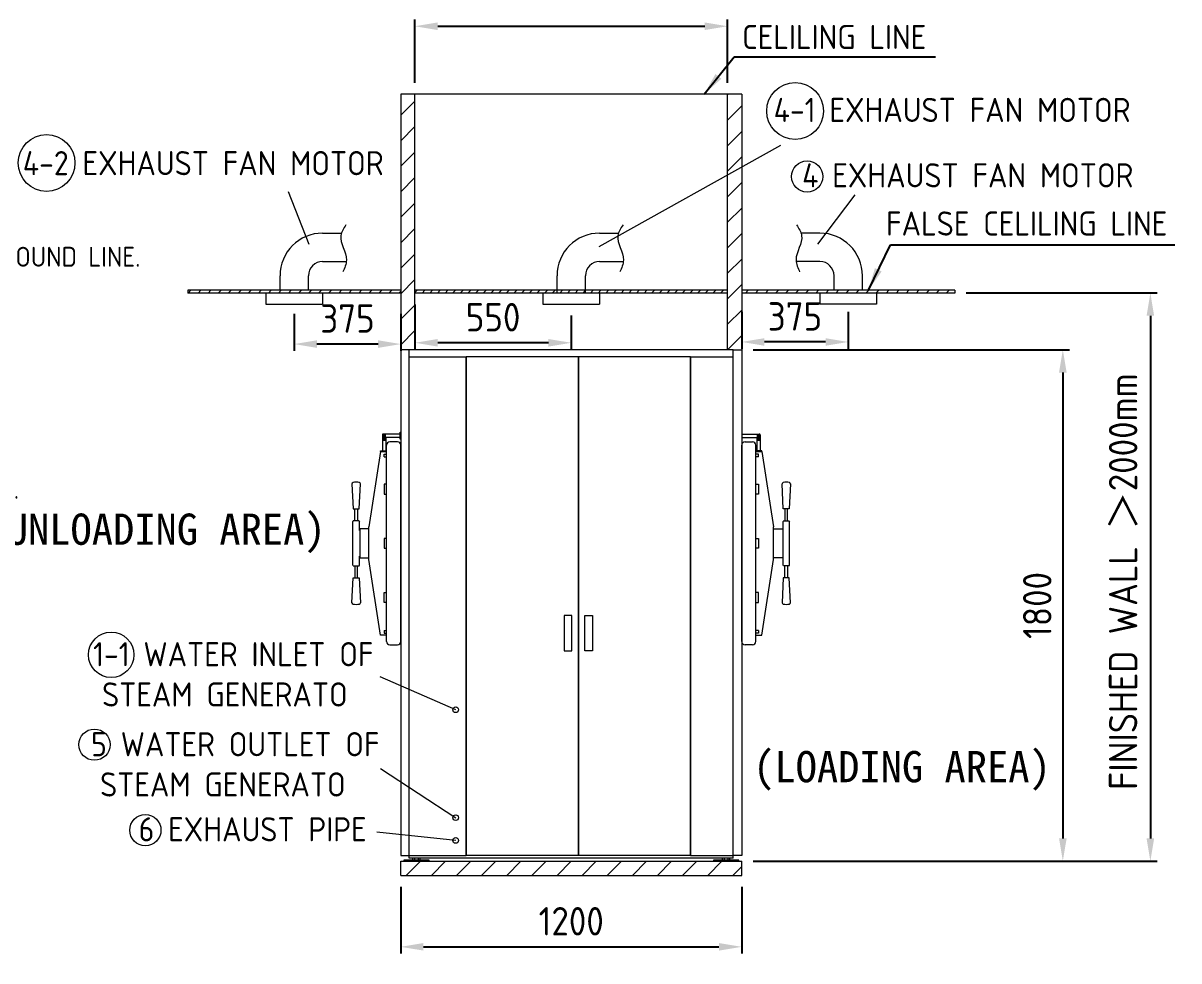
# Model space of a CAD drawing. Header units: millimetres. Extents: x 0 to 80449, y -23917 to 9476.
# Drawn here: x 4497 to 8565, y 2350 to 5651 of the extents above; entities that cross this region are included whole.
import ezdxf

# ---------------------------------------------------------------- set-up
doc = ezdxf.new("R2010")
doc.units = ezdxf.units.MM
doc.linetypes.add('CENTER2', pattern=[28.575, 19.05, -3.175, 3.175, -3.175])
doc.linetypes.add('HIDDEN', pattern=[9.525, 6.35, -3.175])
doc.layers.get('0').update_dxf_attribs({"lineweight": 15})
for name, color, linetype, lineweight in [('D', 3, 'Continuous', 13), ('H', 2, 'HIDDEN', 15), ('S', 4, 'Continuous', 15)]:
    doc.layers.add(name, color=color, linetype=linetype, lineweight=lineweight)
doc.styles.get("Standard").update_dxf_attribs({"font": 'KAIU.TTF'})
doc.styles.add('STU25', font='isocp2.shx')
doc.dimstyles.new('STU25', dxfattribs={"dimscale": 40, "dimtxt": 2.5, "dimasz": 2, "dimexe": 0.6, "dimexo": 1, "dimgap": 1, "dimtad": 1, "dimdsep": 46, "dimtxsty": 'STU25', "dimcen": 2, "dimazin": 2, "dimtfac": 1, "dimtmove": 0, "dimatfit": 3, "dimfxl": 0, "dimtolj": 1, "dimtzin": 0, "dimarcsym": 0})
doc.dimstyles.new('STU25$7', dxfattribs={"dimscale": 40, "dimtxt": 2.5, "dimasz": 2, "dimexe": 1.25, "dimexo": 0.625, "dimgap": 1, "dimtad": 1, "dimdec": 4, "dimdsep": 46, "dimtxsty": 'STU25', "dimcen": 2.5, "dimazin": 2, "dimtfac": 1, "dimtdec": 4, "dimtmove": 0, "dimatfit": 3, "dimfxl": 0, "dimtolj": 1, "dimtzin": 0, "dimarcsym": 0})
pattern_1 = [(45, (-15083.72, -4088.474), (-44.90128, 44.90128), [])]

# ---------------------------------------------------------------- blocks, each defined once
blk = doc.blocks.new('*D3')
at = {"layer": 'D', "color": 0, "lineweight": -2}
for p, q in [((5826.2, 2611), (5826.2, 2375.3)), ((7026.2, 2611), (7026.2, 2375.3)), ((5906.2, 2399.3), (6946.2, 2399.3))]:
    blk.add_line(p, q, dxfattribs=at)
at = {"layer": 'D', "color": 0}
for points in [[(5906.2, 2412.6), (5906.2, 2386), (5826.2, 2399.3)], [(6946.2, 2412.6), (6946.2, 2386), (7026.2, 2399.3)]]:
    blk.add_solid(points, dxfattribs=at)
at = {"layer": 'Defpoints', "color": 0}
for p in [(5826.2, 2651), (7026.2, 2651), (7026.2, 2399.3)]:
    blk.add_point(p, dxfattribs=at)
at = {"layer": 'D', "color": 0, "insert": (6426.2, 2489.3), "char_height": 100, "attachment_point": 5, "style": 'STU25'}
blk.add_mtext('\\A1;1200', dxfattribs=at)
blk = doc.blocks.new('*D4')
at = {"layer": 'D', "color": 0, "lineweight": -2}
for p, q in [((5876.2, 4661), (5876.2, 4501.7)), ((6426.2, 4621.8), (6426.2, 4501.7)), ((6346.2, 4525.7), (5956.2, 4525.7))]:
    blk.add_line(p, q, dxfattribs=at)
at = {"layer": 'D', "color": 0}
for points in [[(5956.2, 4539), (5956.2, 4512.4), (5876.2, 4525.7)], [(6346.2, 4539), (6346.2, 4512.4), (6426.2, 4525.7)]]:
    blk.add_solid(points, dxfattribs=at)
at = {"layer": 'Defpoints', "color": 0}
for p in [(5876.2, 4701), (6426.2, 4661.8), (5876.2, 4525.7)]:
    blk.add_point(p, dxfattribs=at)
at = {"layer": 'D', "color": 0, "insert": (6151.2, 4615.7), "char_height": 100, "attachment_point": 5, "style": 'STU25'}
blk.add_mtext('\\A1;550', dxfattribs=at)
blk = doc.blocks.new('*D5')
at = {"layer": 'D', "color": 0, "linetype": 'Continuous', "lineweight": -2}
for p, q in [((5451.2, 4627.1), (5451.2, 4497.1)), ((5826.2, 4627.1), (5826.2, 4497.1)), ((5746.2, 4521.1), (5531.2, 4521.1))]:
    blk.add_line(p, q, dxfattribs=at)
at = {"layer": 'D', "color": 0, "linetype": 'Continuous'}
for points in [[(5531.2, 4534.5), (5531.2, 4507.8), (5451.2, 4521.1)], [(5746.2, 4534.5), (5746.2, 4507.8), (5826.2, 4521.1)]]:
    blk.add_solid(points, dxfattribs=at)
at = {"layer": 'Defpoints', "color": 0, "linetype": 'Continuous'}
for p in [(5451.2, 4667.1), (5826.2, 4667.1), (5451.2, 4521.1)]:
    blk.add_point(p, dxfattribs=at)
at = {"layer": 'D', "color": 0, "linetype": 'Continuous', "insert": (5638.7, 4611.1), "char_height": 100, "attachment_point": 5, "style": 'STU25'}
blk.add_mtext('\\A1;375', dxfattribs=at)
blk = doc.blocks.new('*D9')
at = {"layer": 'D', "color": 0, "lineweight": -2}
for p, q in [((7066.2, 4501), (8180.5, 4501)), ((8156.5, 4421), (8156.5, 2781)), ((7066.2, 2701), (8180.5, 2701))]:
    blk.add_line(p, q, dxfattribs=at)
at = {"layer": 'D', "color": 0}
for points in [[(8143.2, 4421), (8169.9, 4421), (8156.5, 4501)], [(8143.2, 2781), (8169.9, 2781), (8156.5, 2701)]]:
    blk.add_solid(points, dxfattribs=at)
at = {"layer": 'Defpoints', "color": 0}
for p in [(7026.2, 4501), (7026.2, 2701), (8156.5, 2701)]:
    blk.add_point(p, dxfattribs=at)
at = {"layer": 'D', "color": 0, "insert": (8066.5, 3601), "char_height": 100, "attachment_point": 5, "rotation": 90, "style": 'STU25'}
blk.add_mtext('\\A1;1800', dxfattribs=at)
blk = doc.blocks.new('*D20')
at = {"layer": 'D', "color": 0, "linetype": 'Continuous', "lineweight": -2}
for p, q in [((7026.2, 4634.6), (7026.2, 4504.6)), ((7401.2, 4634.6), (7401.2, 4504.6)), ((7321.2, 4528.6), (7106.2, 4528.6))]:
    blk.add_line(p, q, dxfattribs=at)
at = {"layer": 'D', "color": 0, "linetype": 'Continuous'}
for points in [[(7106.2, 4541.9), (7106.2, 4515.2), (7026.2, 4528.6)], [(7321.2, 4541.9), (7321.2, 4515.2), (7401.2, 4528.6)]]:
    blk.add_solid(points, dxfattribs=at)
at = {"layer": 'Defpoints', "color": 0, "linetype": 'Continuous'}
for p in [(7026.2, 4674.6), (7401.2, 4674.6), (7026.2, 4528.6)]:
    blk.add_point(p, dxfattribs=at)
at = {"layer": 'D', "color": 0, "linetype": 'Continuous', "insert": (7213.7, 4618.6), "char_height": 100, "attachment_point": 5, "style": 'STU25'}
blk.add_mtext('\\A1;375', dxfattribs=at)
blk = doc.blocks.new('*D21')
at = {"layer": 'D', "color": 0, "lineweight": -2}
for p, q in [((7816.2, 4701), (8488.6, 4701)), ((8464.6, 4621), (8464.6, 2781)), ((7066.2, 2701), (8488.6, 2701))]:
    blk.add_line(p, q, dxfattribs=at)
at = {"layer": 'D', "color": 0}
for points in [[(8451.3, 4621), (8477.9, 4621), (8464.6, 4701)], [(8451.3, 2781), (8477.9, 2781), (8464.6, 2701)]]:
    blk.add_solid(points, dxfattribs=at)
at = {"layer": 'Defpoints', "color": 0}
for p in [(7776.2, 4701), (7026.2, 2701), (8464.6, 2701)]:
    blk.add_point(p, dxfattribs=at)
at = {"layer": 'D', "color": 0, "insert": (8318.7, 2951.6), "char_height": 100, "attachment_point": 1, "rotation": 90, "style": 'STU25'}
blk.add_mtext('\\A1;{\\Fisocp2.shx;FINISHED WALL \\f新細明體|b0|i0|c136|p16;＞\\Fisocp2.shx;2000mm}', dxfattribs=at)
blk = doc.blocks.new('*D24')
at = {"layer": 'D', "color": 0, "lineweight": -2}
for p, q in [((5876.2, 5441), (5876.2, 5664)), ((6976.2, 5441), (6976.2, 5664)), ((5956.2, 5640), (6896.2, 5640))]:
    blk.add_line(p, q, dxfattribs=at)
at = {"layer": 'D', "color": 0}
for points in [[(5956.2, 5653.3), (5956.2, 5626.6), (5876.2, 5640)], [(6896.2, 5653.3), (6896.2, 5626.6), (6976.2, 5640)]]:
    blk.add_solid(points, dxfattribs=at)
at = {"layer": 'Defpoints', "color": 0}
for p in [(6976.2, 5640), (5876.2, 5401), (6976.2, 5401)]:
    blk.add_point(p, dxfattribs=at)
at = {"layer": 'D', "color": 0, "insert": (6426.2, 5735), "char_height": 100, "attachment_point": 5, "style": 'STU25'}
blk.add_mtext('\\A1;{\\Fisocp2.shx;1100(STERILIZE SPACE)}', dxfattribs=at)

msp = doc.modelspace()

# ---------------------------------------------------------------- hatches: boundary and pattern name
at = {"layer": 'H', "ltscale": 5}
h = msp.add_hatch(dxfattribs=at)
h.set_pattern_fill('ANSI31', color=256, scale=20, style=0)
h.set_pattern_definition(pattern_1)
h.paths.add_polyline_path([(5826.236, 5400.952), (5876.236, 5400.952), (5876.236, 4500.952), (5826.236, 4500.952)])
edge = h.paths.add_edge_path(flags=16)
edge.add_line((5856.236, 4500.952), (5826.236, 4500.952))
h = msp.add_hatch(dxfattribs=at)
h.set_pattern_fill('ANSI31', color=256, scale=20, style=0)
h.set_pattern_definition(pattern_1)
h.paths.add_polyline_path([(6976.236, 4500.952), (7026.236, 4500.952), (7026.236, 5400.952), (6976.236, 5400.952)])
edge = h.paths.add_edge_path()
edge.add_line((6996.236, 4500.952), (7026.236, 4500.952))
at = {"layer": 'H'}
h = msp.add_hatch(dxfattribs=at)
h.set_pattern_fill('ANSI31', color=256, scale=200, style=0)
h.set_pattern_definition([(45, (224087.146, 23033.722), (-17.6776695, 17.6776695), [])])
h.paths.add_polyline_path([(5826.236, 4710.952), (5076.236, 4710.952), (5076.236, 4700.952), (5826.236, 4700.952)])
h = msp.add_hatch(dxfattribs=at)
h.set_pattern_fill('ANSI31', color=256, scale=6, style=0)
h.set_pattern_definition([(45, (-15083.72, -4187.474), (-13.470384, 13.470384), [])])
h.paths.add_polyline_path([(5876.236, 4700.952), (5876.236, 4710.952), (6976.236, 4710.952), (6976.236, 4700.952)])
h = msp.add_hatch(dxfattribs=at)
h.set_pattern_fill('ANSI31', color=256, scale=200, style=0)
h.set_pattern_definition([(45, (224387.146, 23033.722), (-17.6776695, 17.6776695), [])])
h.paths.add_polyline_path([(7026.236, 4710.952), (7776.236, 4710.952), (7776.236, 4700.952), (7026.236, 4700.952)])
at = {"layer": 'H', "ltscale": 5}
h = msp.add_hatch(dxfattribs=at)
h.set_pattern_fill('ANSI31', color=256, scale=500, style=0)
h.set_pattern_definition([(45, (224017.83, 10989.025), (-44.194174, 44.194174), [])])
h.paths.add_polyline_path([(7026.236, 2650.952), (7026.236, 2700.952), (5826.236, 2700.952), (5826.236, 2650.952)])

# ---------------------------------------------------------------- linework, layer by layer
at = {"linetype": 'Continuous'}
for p, q in [((5551.236, 4911.7), (5617.156, 4911.7)), ((6526.236, 4911.7), (6592.156, 4911.7)), ((7301.236, 4911.7), (7235.316, 4911.7)), ((5551.236, 4811.7), (5634.53, 4811.7)), ((6526.236, 4811.7), (6609.53, 4811.7)), ((7301.236, 4811.7), (7217.942, 4811.7)), ((5401.236, 4710.952), (5401.236, 4761.7)), ((5501.236, 4710.952), (5501.236, 4761.7)), ((6376.236, 4700.952), (6376.236, 4761.7)), ((6476.236, 4700.952), (6476.236, 4761.7)), ((7351.236, 4710.952), (7351.236, 4761.7)), ((7451.236, 4710.952), (7451.236, 4761.7)), ((5351.236, 4700.952), (5351.236, 4661.808)), ((5551.236, 4700.952), (5551.236, 4661.808)), ((6326.236, 4700.952), (6326.236, 4661.808)), ((6526.236, 4700.952), (6526.236, 4661.808)), ((7301.236, 4700.952), (7301.236, 4661.808)), ((7501.236, 4700.952), (7501.236, 4661.808)), ((5351.236, 4661.808), (5551.236, 4661.808)), ((6326.236, 4661.808), (6526.236, 4661.808)), ((7501.236, 4661.808), (7301.236, 4661.808)), ((5654.236, 4028.739), (5658.736, 3941.739)), ((5679.736, 3941.739), (5684.236, 4028.739)), ((7172.736, 3941.739), (7168.236, 4028.739)), ((7198.236, 4028.739), (7193.736, 3941.739)), ((5658.736, 3941.739), (5679.736, 3941.739)), ((5664.486, 3898.502), (5664.486, 3941.739)), ((5673.986, 3941.739), (5673.986, 3898.502)), ((7193.736, 3941.739), (7172.736, 3941.739)), ((7178.486, 3941.739), (7178.486, 3898.502)), ((7187.986, 3898.502), (7187.986, 3941.739)), ((5664.486, 3741.002), (5664.486, 3697.764)), ((5673.986, 3697.764), (5673.986, 3741.002)), ((7178.486, 3697.764), (7178.486, 3741.002)), ((7187.986, 3741.002), (7187.986, 3697.764)), ((5654.236, 3610.764), (5658.736, 3697.764)), ((5658.736, 3697.764), (5679.736, 3697.764)), ((5679.736, 3697.764), (5684.236, 3610.764)), ((7172.736, 3697.764), (7168.236, 3610.764)), ((7193.736, 3697.764), (7172.736, 3697.764)), ((7198.236, 3610.764), (7193.736, 3697.764)), ((5925.736, 2703.952), (5836.736, 2703.952)), ((5836.736, 2703.952), (5836.736, 2700.952)), ((5836.736, 2700.952), (5925.736, 2700.952)), ((5894.515, 2710.952), (5867.957, 2710.952)), ((5867.957, 2710.952), (5867.957, 2703.952)), ((5874.596, 2710.952), (5874.596, 2703.952)), ((5887.875, 2710.952), (5887.875, 2703.952)), ((5894.515, 2703.952), (5894.515, 2710.952)), ((5925.736, 2700.952), (5925.736, 2703.952)), ((7015.736, 2703.952), (6926.736, 2703.952)), ((6926.736, 2703.952), (6926.736, 2700.952)), ((6926.736, 2700.952), (7015.736, 2700.952)), ((6984.515, 2710.952), (6957.957, 2710.952)), ((6957.957, 2710.952), (6957.957, 2703.952)), ((6964.596, 2710.952), (6964.596, 2703.952)), ((6977.875, 2710.952), (6977.875, 2703.952)), ((6984.515, 2703.952), (6984.515, 2710.952)), ((7015.736, 2700.952), (7015.736, 2703.952))]:
    msp.add_line(p, q, dxfattribs=at)
for p, q in [((5856.236, 4500.952), (5826.236, 4500.952)), ((5826.236, 4500.952), (5826.236, 3400.952)), ((5856.236, 4475.952), (5856.236, 4500.952)), ((6996.236, 4500.952), (5856.236, 4500.952)), ((5856.236, 2720.952), (5856.236, 4475.952)), ((5856.236, 4475.952), (6056.236, 4475.952)), ((6056.236, 2720.952), (6056.236, 4475.952)), ((6450.736, 4475.952), (6056.736, 4475.952)), ((6056.736, 4475.952), (6056.736, 2720.952)), ((6450.736, 4475.952), (6450.736, 2720.952)), ((6845.736, 4475.952), (6451.736, 4475.952)), ((6451.736, 4475.952), (6451.736, 2720.952)), ((6845.736, 4475.952), (6845.736, 2720.952)), ((6846.236, 2720.952), (6846.236, 4475.952)), ((6846.236, 4475.952), (6996.236, 4475.952)), ((6996.236, 4475.952), (6996.236, 4500.952)), ((6996.236, 4500.952), (7026.236, 4500.952)), ((6996.236, 2720.952), (6996.236, 4475.952)), ((7026.236, 4500.952), (7026.236, 3400.952)), ((5761.544, 4201.451), (5761.544, 4145.451)), ((5824.236, 4192.451), (5761.544, 4192.451)), ((5824.236, 4204.451), (5764.544, 4204.451)), ((5773.544, 4192.451), (5773.544, 4145.451)), ((5824.236, 4185.951), (5824.236, 4210.951)), ((5824.236, 4210.951), (5826.236, 4210.951)), ((5826.236, 4210.951), (5826.236, 4185.951)), ((7026.236, 4210.951), (7026.236, 4185.951)), ((7028.236, 4210.951), (7026.236, 4210.951)), ((7028.236, 4185.951), (7028.236, 4210.951)), ((7028.236, 4204.451), (7087.927, 4204.451)), ((7028.236, 4192.451), (7090.927, 4192.451)), ((7078.927, 4192.451), (7078.927, 4145.451)), ((7090.927, 4201.451), (7090.927, 4145.451)), ((5776.236, 3474.252), (5776.236, 4165.252)), ((5814.236, 4177.252), (5788.236, 4177.252)), ((5826.236, 4185.951), (5824.236, 4185.951)), ((5826.236, 3474.252), (5826.236, 4165.252)), ((7026.236, 4185.951), (7028.236, 4185.951)), ((7026.236, 3474.252), (7026.236, 4165.252)), ((7038.236, 4177.252), (7064.236, 4177.252)), ((7076.236, 3474.252), (7076.236, 4165.252)), ((5755.036, 4143.451), (5714.236, 3877.252)), ((5755.036, 4143.451), (5776.236, 4143.451)), ((5755.044, 4145.451), (5776.236, 4145.451)), ((5755.044, 4143.451), (5755.044, 4145.451)), ((5776.236, 4143.451), (5755.044, 4143.451)), ((5767.236, 4133.433), (5776.236, 4133.433)), ((5767.236, 4124.162), (5767.236, 4133.433)), ((5767.236, 4124.162), (5776.236, 4124.162)), ((7097.427, 4145.451), (7076.236, 4145.451)), ((7097.436, 4143.451), (7076.236, 4143.451)), ((7076.236, 4143.451), (7097.427, 4143.451)), ((7085.236, 4133.433), (7076.236, 4133.433)), ((7085.236, 4124.162), (7076.236, 4124.162)), ((7085.236, 4124.162), (7085.236, 4133.433)), ((7097.427, 4143.451), (7097.427, 4145.451)), ((7097.436, 4143.451), (7138.236, 3877.252)), ((5659.236, 3898.502), (5657.736, 3897.002)), ((5657.736, 3742.502), (5657.736, 3897.002)), ((5679.236, 3898.502), (5659.236, 3898.502)), ((5679.236, 3898.502), (5680.736, 3897.002)), ((5680.736, 3864.752), (5680.736, 3897.002)), ((5681.736, 3864.752), (5680.736, 3864.752)), ((5682.736, 3871.252), (5681.736, 3870.252)), ((5681.736, 3870.252), (5681.736, 3769.252)), ((5714.236, 3871.252), (5682.736, 3871.252)), ((5714.236, 3762.252), (5714.236, 3877.252)), ((7138.236, 3762.252), (7138.236, 3877.252)), ((7138.236, 3871.252), (7169.736, 3871.252)), ((7169.736, 3871.252), (7170.736, 3870.252)), ((7170.736, 3870.252), (7170.736, 3769.252)), ((7170.736, 3864.752), (7171.736, 3864.752)), ((7173.236, 3898.502), (7171.736, 3897.002)), ((7171.736, 3864.752), (7171.736, 3897.002)), ((7173.236, 3898.502), (7193.236, 3898.502)), ((7193.236, 3898.502), (7194.736, 3897.002)), ((7194.736, 3742.502), (7194.736, 3897.002)), ((5680.736, 3742.502), (5680.736, 3774.752)), ((5680.736, 3774.752), (5681.736, 3774.752)), ((5681.736, 3769.252), (5682.736, 3768.252)), ((5682.736, 3768.252), (5714.236, 3768.252)), ((5755.036, 3496.052), (5714.236, 3762.252)), ((7097.436, 3496.052), (7138.236, 3762.252)), ((7169.736, 3768.252), (7138.236, 3768.252)), ((7170.736, 3769.252), (7169.736, 3768.252)), ((7171.736, 3774.752), (7170.736, 3774.752)), ((7171.736, 3742.502), (7171.736, 3774.752)), ((5659.236, 3741.002), (5657.736, 3742.502)), ((5659.236, 3741.002), (5679.236, 3741.002)), ((5679.236, 3741.002), (5680.736, 3742.502)), ((7173.236, 3741.002), (7171.736, 3742.502)), ((7193.236, 3741.002), (7173.236, 3741.002)), ((7193.236, 3741.002), (7194.736, 3742.502)), ((6428.736, 3565.952), (6401.736, 3565.952)), ((6401.736, 3565.952), (6401.736, 3440.952)), ((6428.736, 3440.952), (6428.736, 3565.952)), ((6473.736, 3565.952), (6500.736, 3565.952)), ((6473.736, 3440.952), (6473.736, 3565.952)), ((6500.736, 3565.952), (6500.736, 3440.952)), ((5767.236, 3512.341), (5776.236, 3512.341)), ((5767.236, 3512.341), (5767.236, 3503.07)), ((5767.236, 3503.07), (5776.236, 3503.07)), ((7085.236, 3512.341), (7076.236, 3512.341)), ((7085.236, 3503.07), (7076.236, 3503.07)), ((7085.236, 3512.341), (7085.236, 3503.07)), ((5776.236, 3496.052), (5755.036, 3496.052)), ((5788.236, 3462.252), (5814.236, 3462.252)), ((7064.236, 3462.252), (7038.236, 3462.252)), ((7076.236, 3496.052), (7097.436, 3496.052)), ((6401.736, 3440.952), (6428.736, 3440.952)), ((6500.736, 3440.952), (6473.736, 3440.952)), ((5826.236, 3400.952), (5826.236, 2720.952)), ((7026.236, 3400.952), (7026.236, 2720.952)), ((5826.236, 2720.952), (5856.236, 2720.952)), ((5856.236, 2710.952), (5856.236, 2720.952)), ((5856.236, 2720.952), (6056.236, 2720.952)), ((6996.236, 2710.952), (5856.236, 2710.952)), ((6450.736, 2720.952), (6056.736, 2720.952)), ((6845.736, 2720.952), (6451.736, 2720.952)), ((6846.236, 2720.952), (6996.236, 2720.952)), ((6996.236, 2710.952), (6996.236, 2720.952)), ((7026.236, 2720.952), (6996.236, 2720.952))]:
    msp.add_line(p, q)
at = {"lineweight": 100}
for p, q in [((5761.544, 4192.451), (5773.544, 4192.451)), ((5773.544, 4192.451), (5761.544, 4192.451)), ((7090.927, 4192.451), (7078.927, 4192.451)), ((7078.927, 4192.451), (7090.927, 4192.451))]:
    msp.add_line(p, q, dxfattribs=at)
at = {"linetype": 'CENTER2'}
for p, q in [((5867.957, 2707.232), (5864.676, 2703.952)), ((5894.515, 2707.232), (5897.796, 2703.952)), ((6957.957, 2707.232), (6954.676, 2703.952)), ((6984.515, 2707.232), (6987.796, 2703.952))]:
    msp.add_line(p, q, dxfattribs=at)
for points in [[(5776.236, 4027.518), (5767.236, 4027.518), (5767.236, 3992.518), (5776.236, 3992.518)], [(7076.236, 4027.518), (7085.236, 4027.518), (7085.236, 3992.518), (7076.236, 3992.518)], [(5776.236, 3837.252), (5767.236, 3837.252), (5767.236, 3802.252), (5776.236, 3802.252)], [(7076.236, 3837.252), (7085.236, 3837.252), (7085.236, 3802.252), (7076.236, 3802.252)], [(5776.236, 3611.985), (5767.236, 3611.985), (5767.236, 3646.985), (5776.236, 3646.985)], [(7076.236, 3611.985), (7085.236, 3611.985), (7085.236, 3646.985), (7076.236, 3646.985)]]:
    msp.add_lwpolyline(points)
for centre in [(6019.489, 3233.952), (6019.489, 2853.952), (6019.489, 2773.952)]:
    msp.add_circle(centre, 10)
at = {"linetype": 'Continuous'}
for centre, radius, start, end in [((5551.236, 4761.7), 150, 90, 180), ((6526.236, 4761.7), 150, 90, 180), ((7301.236, 4761.7), 150, 0, 90), ((5551.236, 4761.7), 50, 90, 180), ((6526.236, 4761.7), 50, 90, 180), ((7301.236, 4761.7), 50, 0, 90), ((5659.243, 4028.739), 5.007, 101.352885, 185.921872), ((5669.236, 3978.966), 55.773, 78.647115, 101.352885), ((5679.229, 4028.739), 5.007, 0, 78.647115), ((7173.243, 4028.739), 5.007, 101.352885, 180), ((7183.236, 3978.966), 55.773, 78.647115, 101.352885), ((7193.229, 4028.739), 5.007, 354.078128, 78.647115), ((5659.243, 3610.764), 5.007, 174.078128, 258.647115), ((5669.236, 3660.537), 55.773, 258.647115, 281.352885), ((5679.229, 3610.764), 5.007, 281.352885, 360), ((7173.243, 3610.764), 5.007, 180, 258.647115), ((7183.236, 3660.537), 55.773, 258.647115, 281.352885), ((7193.229, 3610.764), 5.007, 281.352885, 5.921872)]:
    msp.add_arc(centre, radius, start, end, dxfattribs=at)
for centre, radius, start, end in [((5764.544, 4201.451), 3, 90, 180), ((7087.927, 4201.451), 3, 0, 90), ((5788.236, 4165.252), 12, 90, 180), ((5814.236, 4165.252), 12, 0, 90), ((7038.236, 4165.252), 12, 90, 180), ((7064.236, 4165.252), 12, 0, 90), ((5788.236, 3474.252), 12, 180, 270), ((5814.236, 3474.252), 12, 270, 0), ((7038.236, 3474.252), 12, 180, 270), ((7064.236, 3474.252), 12, 270, 0)]:
    msp.add_arc(centre, radius, start, end)
at = {"layer": 'D', "linetype": 'Continuous'}
for p, q in [((6524.831, 4864.239), (7163.417, 5221.161)), ((7294.028, 4872.576), (7426.182, 5045.971))]:
    msp.add_line(p, q, dxfattribs=at)
at = {"layer": 'D'}
for p, q in [((5503.947, 4871.116), (5431.218, 5056.914)), ((6019.489, 3233.952), (5754.057, 3349.778)), ((5754.593, 3026.924), (6019.489, 2853.952)), ((6019.489, 2773.952), (5742.175, 2803.417))]:
    msp.add_line(p, q, dxfattribs=at)
for centre, radius in [((7214.26, 5341.569), 100), ((4579.536, 5158.846), 100), ((7256.521, 5110.87), 55), ((4807.139, 3427.285), 80), ((4747.959, 3110.991), 55), ((4927.282, 2810.018), 55)]:
    msp.add_circle(centre, radius, dxfattribs=at)
for points in [[(5633.471, 4941.277), (5615.208, 4903.372), (5634.875, 4817.034), (5622.232, 4774.918)], [(6608.471, 4941.277), (6590.208, 4903.372), (6609.875, 4817.034), (6597.232, 4774.918)], [(7219.001, 4941.277), (7237.263, 4903.372), (7217.596, 4817.034), (7230.239, 4774.918)]]:
    msp.add_spline(points, degree=3, dxfattribs=at)
at = {"layer": 'S', "linetype": 'Continuous'}
for p, q in [((5826.236, 5400.952), (5826.236, 4500.952)), ((7026.236, 5400.952), (5826.236, 5400.952)), ((5876.236, 4500.952), (5876.236, 5400.952)), ((6976.236, 4500.952), (6976.236, 5400.952)), ((7026.236, 5400.952), (7026.236, 4500.952)), ((5826.236, 4710.952), (5076.236, 4710.952)), ((5826.236, 4700.952), (5076.236, 4700.952)), ((6976.236, 4710.952), (5876.236, 4710.952)), ((6976.236, 4700.952), (5876.236, 4700.952)), ((7776.236, 4710.952), (7026.236, 4710.952)), ((7776.236, 4700.952), (7026.236, 4700.952)), ((5826.236, 2700.952), (7026.236, 2700.952)), ((5826.236, 2650.952), (7026.236, 2650.952))]:
    msp.add_line(p, q, dxfattribs=at)
at = {"layer": 'S'}
for p, q in [((5076.236, 4710.952), (5076.236, 4700.952)), ((7776.236, 4710.952), (7776.236, 4700.952)), ((5826.236, 2650.952), (5826.236, 2700.952)), ((7026.236, 2650.952), (7026.236, 2700.952))]:
    msp.add_line(p, q, dxfattribs=at)

# ---------------------------------------------------------------- texts
at = {"layer": 'D', "color": 11, "attachment_point": 1, "style": 'STU25'}
for s, insert, char_height in [('{\\A1;}\\P{\\A1;     THIS DRAWING GIVES THE BASIC INSTRUCTIONS FOR PROVIDING THE SUPPLY SERVICES }\\P{\\A1;AND}{\\A1;\\F????; }{\\A1;\\Fisocp2.shx;ENVIRONMENT THAT GUARANTEES THE PROPER FUNCTIONNING OF THE PRODUCTS FROM }\\P{\\A1;\\Fisocp2.shx;THIS COMPANY. THE PURCHASER, AND THE PURCHARSER\'S INSTALLERS SHALL PROVIDE THE }\\P{\\A1;\\Fisocp2.shx;SUPPLY LlNES NECESSARY FOR EACH PRODUCT IN ACCORDANCE WITH ESTABLlSHED }\\P{\\A1;\\Fisocp2.shx;APPLlCABLE NORMS AND REGULATIONS. THE COMPANY DECLlNES ALL RESPONSABILlTY FOR }\\P{\\A1;\\Fisocp2.shx;FAILURE TO COMPLY WITH SUCH LAWS AND REGULATIONS}{\\A1;\\F????;.}\\P{\\A1;\\F????;}\\P{\\A1;\\F????;}\\P{\\A1;\\F????;}\\P{\\A1;\\Fisocp2.shx;THIS COMPANY RESERVES THE RIGHT TO MODIFY THIS DRAWING ACCORDING TO THE }\\P{\\A1;\\Fisocp2.shx;TECHNICAL DEVELOPMENT OF THE EQUIPMENT.}\\P{\\A1;\\Fisocp2.shx;}\\P{\\A1;\\Fisocp2.shx;A. AIR INTAKE FREE OF IMPURITIES ∅ }{\\A1;\\fISOCP2|b0|i1|c0|p2;1}{\\A1;\\Fisocp2.shx;/4"}{\\A1;\\fISOCP2|b0|i1|c0|p2;, }{\\A1;\\Fisocp2.shx;FILTERED AND REGULATED AT A PRESSURE OF }\\P{\\A1;\\Fisocp2.shx;6-7 bar, FLOW OF 0.0083 Nm{\\A1;\\Fisocp2.shx;\\S3^ ;}/min, APROX. CYCLE CONSUMPTION 0.005 Nm{\\A1;\\Fisocp2.shx;\\S3^ ;}/min, PLACED THE }\\P{\\A1;\\Fisocp2.shx;WALL WITH BUILT-IN AND ACCESSIBLE KEY.}\\P{\\A1;\\Fisocp2.shx;NOTE:}\\P{\\A1;\\F????; }{\\A1;\\Fisocp2.shx;THIS INTAKE WILL BE PROVIDED ONLY IF THE CUSTOMER HAS AIR NETWORK}{\\A1;\\fArial|b0|i0|c0|p34;.}\\P{\\A1;\\fArial|b0|i0|c0|p34;}\\P{\\A1;\\Fisocp2.shx;1.COLD TREATEDWATER INTAKE OF ∅1/2"G, SUPPLIED AT TEMPERATURE OF 25°C, CONSUMPTION }\\P{\\A1;\\F????; }{\\A1;\\Fisocp2.shx;PER 13L/CYC, PRESSURE OF WATER 0.5}{\\A1;\\f細明體|b0|i0|c136|p49;~}{\\A1;\\Fisocp2.shx;10 bar}{\\A1;\\f標楷體|b0|i0|c136|p65;、}{\\A1;\\Fisocp2.shx;HARDNESS OF WATER}{\\A1;\\f標楷體|b0|i0|c136|p65;≦}{\\A1;\\Fisocp2.shx;0.2°fH(0.02mmol/L)}{\\A1;\\f標楷體|b0|i0|c136|p65;，}\\P{\\A1;\\Fisocp2.shx; pH 5}{\\A1;\\f細明體|b0|i0|c136|p49;~}{\\A1;\\Fisocp2.shx;7AND WITH CONDUCTIVITY }{\\A1;\\f標楷體|b0|i0|c136|p65;≦}{\\A1;\\Fisocp2.shx;15}{\\A1;\\f新細明體|b0|i0|c136|p16;μ}{\\A1;\\Fisocp2.shx;S/cm , PLACED THE WALL WITH BUILT-IN AND ACCESSIBLE KEY.}\\P{\\A1;\\Fisocp2.shx;}\\P{\\A1;\\Fisocp2.shx;NOTE:}\\P{\\A1;\\Fisocp2.shx; EACH TIME THE STEAM GENERATOR IS EMPTIED FOR CLEANING OR MAINTENANCE, A FURTHER 15 }\\P{\\A1;\\F???; }{\\A1;\\Fisocp2.shx;LITER OF WATER ARE NEEDED TO FILL IT UP AGAIN.}\\P{\\A1;\\Fisocp2.shx;2. DRAINAGE PIPE ∅}{\\A1;\\f標楷體|b0|i0|c136|p65;≧}{\\A1;\\Fisocp2.shx;1" METALLIC PIPE, CORROSION RESISTANCE 2"G. AND A TEMPERATURE OF }\\P{\\A1;\\F???; }{\\A1;\\Fisocp2.shx;100°C ABOVE.}\\P{\\A1;\\Fisocp2.shx;3.ELECTRIC INTAKE,12kW,WIRE 4 m}{\\A1;\\F???; }{\\A1;\\Fisocp2.shx;LONG. (GENERAL POWER SUPPLY TO THE STERILIZER).}\\P{\\A1;\\Fisocp2.shx;}\\P{\\A1;\\Fisocp2.shx;}\\P{\\A1;\\Fisocp2.shx;}\\P{\\A1;\\Fisocp2.shx;}\\P{\\A1;\\Fisocp2.shx;NOTE:POWER INPUT MUST BE INSTALLED ACCORDING TO LOCAL APPLICABLE NORMS.}\\P{\\A1;NOTE: ONCE THERE EXISTS REVERSING OF FAN BLADES THAT WILL CAUSED NO VACUUM VALUE, }\\P{\\A1;TURN OFF THE MAIN POWER AND THEN SWITCH ANY TWO LINES OF THE THREE-PHASES EXCEPT GROUND LINE. }\\P{\\A1;YOU MAY HAVE TO REPEAT THIS SWITCHING STEPS FOR TWO TIMES TO MATCH }\\P{\\A1;WITH THE CORRECT ROTATING DIRECTION AS SHOWN ON THE PUMP. }\\P{\\A1;\\Fisocp2.shx;4. CEILING MOUNTED AIR EXTRACTION WITH GRILLE DRAW 200 Kcal/h (LOADING / UNLOADING AREA).}\\P{\\A1;\\Fisocp2.shx;4-1 CEILING MOUNTED AIR EXTRACTION WITH GRILLE DRAW 400 Kcal/h (STERILIZE AREA).}\\P{\\A1;\\Fisocp2.shx;4-2. CEILING MOUNTED AIR EXTRACTION WITH GRILLE DRAW 200 Kcal/h (UNLOADING AREA).}\\P{\\A1;\\Fisocp2.shx;}\\P{\\A1;\\Fisocp2.shx;NOTE:(UNLOADING AREA)VENTILATE SHALL INDIVIDUAL INSTALL,CANNOT CONNECT WITH OTHER AREA.}\\P{\\A1;\\Fisocp2.shx;}\\P{\\A1;\\Fisocp2.shx;5. A CHECK VALVE SHALL BE FITTED AS INDICATED IN THE DRAWING (6)AND(5) .}\\P{\\A1;\\Fisocp2.shx;}\\P{\\A1;\\Fisocp2.shx;B. THE EQUIPMENT SHALL BE ADJUST TO A ANGLE OF 1°}{\\A1;\\f細明體|b0|i0|c136|p49;~}{\\A1;\\Fisocp2.shx;2° WITH REAR SITE HIGHER THAN FRONT }\\P{\\A1;\\F???; }{\\A1;\\Fisocp2.shx;SITE FOR THE PROPER OPERATION OF DRY AND DRAINAGE}{\\A1;\\fArial|b0|i0|c0|p34;.}\\P{\\A1;\\fArial|b0|i0|c0|p34;}\\P{\\A1;\\Fisocp2.shx;IMPORTANT}{\\A1;\\f標楷體|b0|i0|c136|p65;：}{\\A1;\\Fisocp2.shx;ENVIRONMENT CONDITIONS IN THE STERILE AREA:}\\P{\\A1;\\Fisocp2.shx;-}{\\A1;\\F???; }{\\A1;\\Fisocp2.shx;THE STERILE AREA TEMPERATURE MUST BE }{\\A1;\\f標楷體|b0|i0|c136|p65;≦}{\\A1;\\Fisocp2.shx; 40°C }{\\A1;\\f標楷體|b0|i0|c136|p65;；}{\\A1;\\Fisocp2.shx;HUMIDITY }{\\A1;\\f標楷體|b0|i0|c136|p65;≦}{\\A1;\\Fisocp2.shx; 85%RH}\\P{\\A1;\\Fisocp2.shx;-}{\\A1;\\F???; }{\\A1;\\Fisocp2.shx;TO KEEP THESE CONDITIONS IN THE STERILE AREA AND DEPENDING ON THE Kcal. LOST BY THE }\\P{\\A1;\\F???;  }{\\A1;\\Fisocp2.shx;EQUIPMENT INDICATED IN THE ITEMS 4}{\\A1;\\f標楷體|b0|i0|c136|p65;~}{\\A1;\\Fisocp2.shx;4-2, WE SUGGEST THAT THE EXTRACTOR AND THE }\\P{\\A1;\\F???;  }{\\A1;\\Fisocp2.shx;DIAMETER OF THE EXTRACTION TUBE ARE CALCULATED AND MADE BY A SPECIALIZED COMPANY.}\\P{\\A1;\\Fisocp2.shx;}\\P{\\A1;\\Fisocp2.shx;ATTENTION:}\\P{\\A1;\\f標楷體|b0|i0|c136|p65;- }{\\A1;\\Fisocp2.shx;THE ELECTRIC WIRES TO THE STERILIZER SHOULD BE DRIVEN BY AN HERMETIC CONDUIT.  }\\P{\\A1;\\f標楷體|b0|i0|c136|p65;- }{\\A1;\\Fisocp2.shx;THE INDICATED AIR EXTRACTION IS ONLY TO DISSIPATE THE HEAT OF THE MACHINE AND MUST }\\P{\\A1;\\F???;  }{\\A1;\\Fisocp2.shx;BE INDEPENDENT OF THE CLIMATE CONTROL SYSTEM OF THE ZONE.}\\P{\\A1;\\f標楷體|b0|i0|c136|p65;- }{\\A1;\\Fisocp2.shx;CHAMBER DIMENSIONS: ∅600x1200 mm}\\P{\\A1;\\Fisocp2.shx;- DEVICE OUTSIDE DIMENSION}{\\A1;\\Fisocp.shx;S}{\\A1;\\Fisocp2.shx;: W900mmxH1800mmxD1540mm}\\P{\\A1;\\Fisocp2.shx;- ALL THE OUTLETS POWER INPUT MUST BE INSTALLED ACCORDING TO LOCAL APPLICABLE NORMS.}\\P{\\A1;\\Fisocp2.shx;- IF THERE IS NO FALSE CEILING, THE AIR EXTRACTION, ED IN THEjMUST BE INSTALLED IN THE WALL, AND }\\P{\\A1;\\F???;  }{\\A1;\\Fisocp2.shx;HAVE THE SAME CAPACITY AS THOSE OF THE FALSE CEILING, SO THE AIR CAN BE CARRIED }\\P{\\A1;\\F???;  }{\\A1;\\Fisocp2.shx;OUTSIDE OF THE BUILDING.  IT ALSO NEEDS TO BE EQUIPPED WITH A GRILLE.}\\P{\\A1;\\f標楷體|b0|i0|c136|p65;- }{\\A1;\\Fisocp2.shx;THE INSTALLATION UP TO THE MACHINE AS WELL AS THE SUPPLY OF ACCESSIBLE KEY LL}\\P{\\A1;\\F???;  }{\\A1;\\Fisocp2.shx;ACCORDING TO THE SPECIFICATIONS INDICATED IN THE DRAWING, ARE CHARGEABLE TO THE }\\P{\\A1;\\F???;  }{\\A1;\\Fisocp2.shx;PURCHASERS.}{\\A1;\\fArial|b0|i0|c0|p34; }\\P{\\A1;\\f標楷體|b0|i0|c136|p65;- }{\\A1;\\Fisocp2.shx;IF THERE IS ANY KIND OF PROBLEM DURING INSTALLATION FOR THE VARIOUS INTAKES NOT }\\P{\\A1;\\F???;  }{\\A1;\\Fisocp2.shx;INDICATED IN THE DRAWING, PLEASE CONTACT OUR TECHNICAL SERVICE DEPT. FOR FURTHER }\\P{\\A1;\\F???;  }{\\A1;\\Fisocp2.shx;ASSISTANCE.}\\P{\\A1;\\f標楷體|b0|i0|c136|p65;- }{\\A1;\\Fisocp2.shx;THE MEASUREMENTS OF THIS DRAWING ARE CONSIDERING FINISHED WALLS.}\\P{\\A1;\\f標楷體|b0|i0|c136|p65;- }{\\A1;\\Fisocp2.shx;THE SPACES OF MAINTENANCE MUST BE SUFFICIENTLY ILLUMINATED.}', (445.794, 8996.629), 70), ('{\\C3;4-1 EXHAUST FAN MOTOR}', (7138.654, 5387.894), 85), ('{\\C3;4-2 EXHAUST FAN MOTOR}', (4495.899, 5200.568), 85), ('{\\C3;4 EXHAUST FAN MOTOR}', (7238.951, 5157.712), 85), ('{\\C3;1-1 WATER INLET OF \\P\\f????|b0|i0|c136|p22; \\Fisocp2.shx;STEAM GENERATO}', (4743.433, 3471.91), 85), ('{\\C3;5 WATER OUTLET OF \\P\\f????|b0|i0|c136|p22; \\Fisocp2.shx;STEAM GENERATO}', (4736.32, 3155.06), 85), ('{\\C3;6 EXHAUST PIPE}', (4903.596, 2855.51), 85)]:
    msp.add_mtext(s, dxfattribs=dict(at, insert=insert, char_height=char_height))
at = {"layer": 'D', "color": 11, "attachment_point": 1}
for s, insert, char_height in [('{\\Fisocp.shx;\\C3;CELILING LINE}', (7027.842, 5644.604), 85), ('{\\Fisocp2.shx;\\C3;FALSE CELILING LINE}', (7534.151, 4988.045), 85), ('{\\C3;(UNLOADING AREA)}', (4364.459, 3924.493), 110), ('{\\C3;(LOADING AREA)}', (7066.489, 3088.597), 110)]:
    msp.add_mtext(s, dxfattribs=dict(at, insert=insert, char_height=char_height))

# ---------------------------------------------------------------- dimensions: what is measured, and where the dimension line sits
at = {"layer": 'D'}
dim = msp.add_linear_dim(base=(6976.236, 5639.965), p1=(5876.236, 5400.952), p2=(6976.236, 5400.952), text='{\\Fisocp2.shx;<>(STERILIZE SPACE)}', dimstyle='STU25', dxfattribs=at)
dim.commit()
dim.dimension.update_dxf_attribs({"geometry": '*D24', "text_midpoint": (6426.236, 5639.965), "dimtype": 160})
dim = msp.add_linear_dim(base=(5876.236, 4525.69), p1=(6426.236, 4661.808), p2=(5876.236, 4700.952), dimstyle='STU25', dxfattribs=at)
dim.commit()
dim.dimension.update_dxf_attribs({"geometry": '*D4', "text_midpoint": (6151.236, 4525.69), "dimtype": 160})
dim = msp.add_linear_dim(base=(8464.61, 2700.952), p1=(7776.236, 4700.952), p2=(7026.236, 2700.952), angle=90, text='{\\Fisocp2.shx;FINISHED WALL \\f新細明體|b0|i0|c136|p16;＞\\Fisocp2.shx;<>mm}', dimstyle='STU25', override={"dimdec": 0}, dxfattribs=at)
dim.commit()
dim.dimension.update_dxf_attribs({"geometry": '*D21', "text_midpoint": (8464.61, 3712.868), "dimtype": 160})
at = {"layer": 'D', "linetype": 'Continuous'}
for base, p1, p2, picture, middle in [((7026.236, 4528.574), (7401.236, 4674.561), (7026.236, 4674.561), '*D20', (7213.736, 4618.574)), ((5451.236, 4521.12), (5826.236, 4667.107), (5451.236, 4667.107), '*D5', (5638.736, 4611.12))]:
    dim = msp.add_linear_dim(base=base, p1=p1, p2=p2, angle=180, dimstyle='STU25', dxfattribs=at)
    dim.commit()
    dim.dimension.update_dxf_attribs({"geometry": picture, "text_midpoint": middle})
at = {"layer": 'D'}
dim = msp.add_linear_dim(base=(8156.518, 2700.952), p1=(7026.236, 4500.952), p2=(7026.236, 2700.952), angle=90, dimstyle='STU25', dxfattribs=at)
dim.commit()
dim.dimension.update_dxf_attribs({"geometry": '*D9', "text_midpoint": (8066.518, 3600.952)})
dim = msp.add_linear_dim(base=(7026.236, 2399.312), p1=(5826.236, 2650.952), p2=(7026.236, 2650.952), dimstyle='STU25', dxfattribs=at)
dim.commit()
dim.dimension.update_dxf_attribs({"geometry": '*D3', "text_midpoint": (6426.236, 2489.322)})

# ---------------------------------------------------------------- leaders
for points in [[(6894.062, 5400.952), (6999.495, 5532.104), (7708.245, 5532.104)], [(7472.115, 4710.714), (7549.792, 4870.925), (8551.201, 4870.925)]]:
    msp.add_leader(points, dimstyle='STU25$7', override={"dimgap": 1, "dimtad": 0}, dxfattribs=at)

doc.saveas('drawing.dxf')
